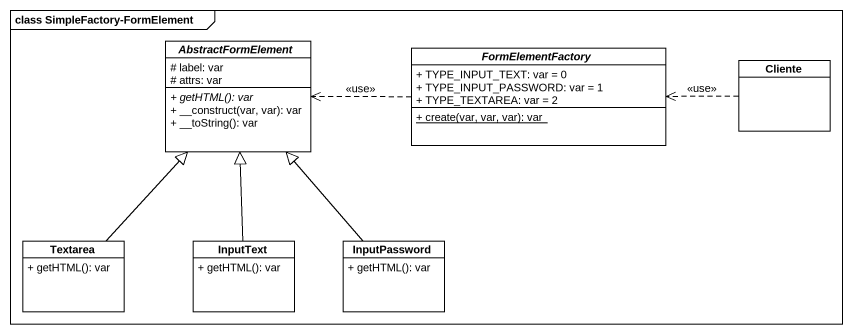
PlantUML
@startuml
mainframe class SimpleFactory-FormElement
hide circle
hide empty members
skinparam classAttributeIconSize 0
abstract class AbstractFormElement {
  # label: var
  # attrs: var
  {abstract} + getHTML(): var
  + __construct(var, var): var
  + __toString(): var
}
abstract class FormElementFactory {
  + TYPE_INPUT_TEXT: var = 0
  + TYPE_INPUT_PASSWORD: var = 1
  + TYPE_TEXTAREA: var = 2
  {static} + create(var, var, var): var
}
class Cliente
class Textarea {
  + getHTML(): var
}
class InputText {
  + getHTML(): var
}
class InputPassword {
  + getHTML(): var
}
FormElementFactory .left.> AbstractFormElement : <<use>>
Cliente .left.> FormElementFactory : <<use>>
Textarea -up-|> AbstractFormElement
InputText -up-|> AbstractFormElement
InputPassword -up-|> AbstractFormElement
@enduml
